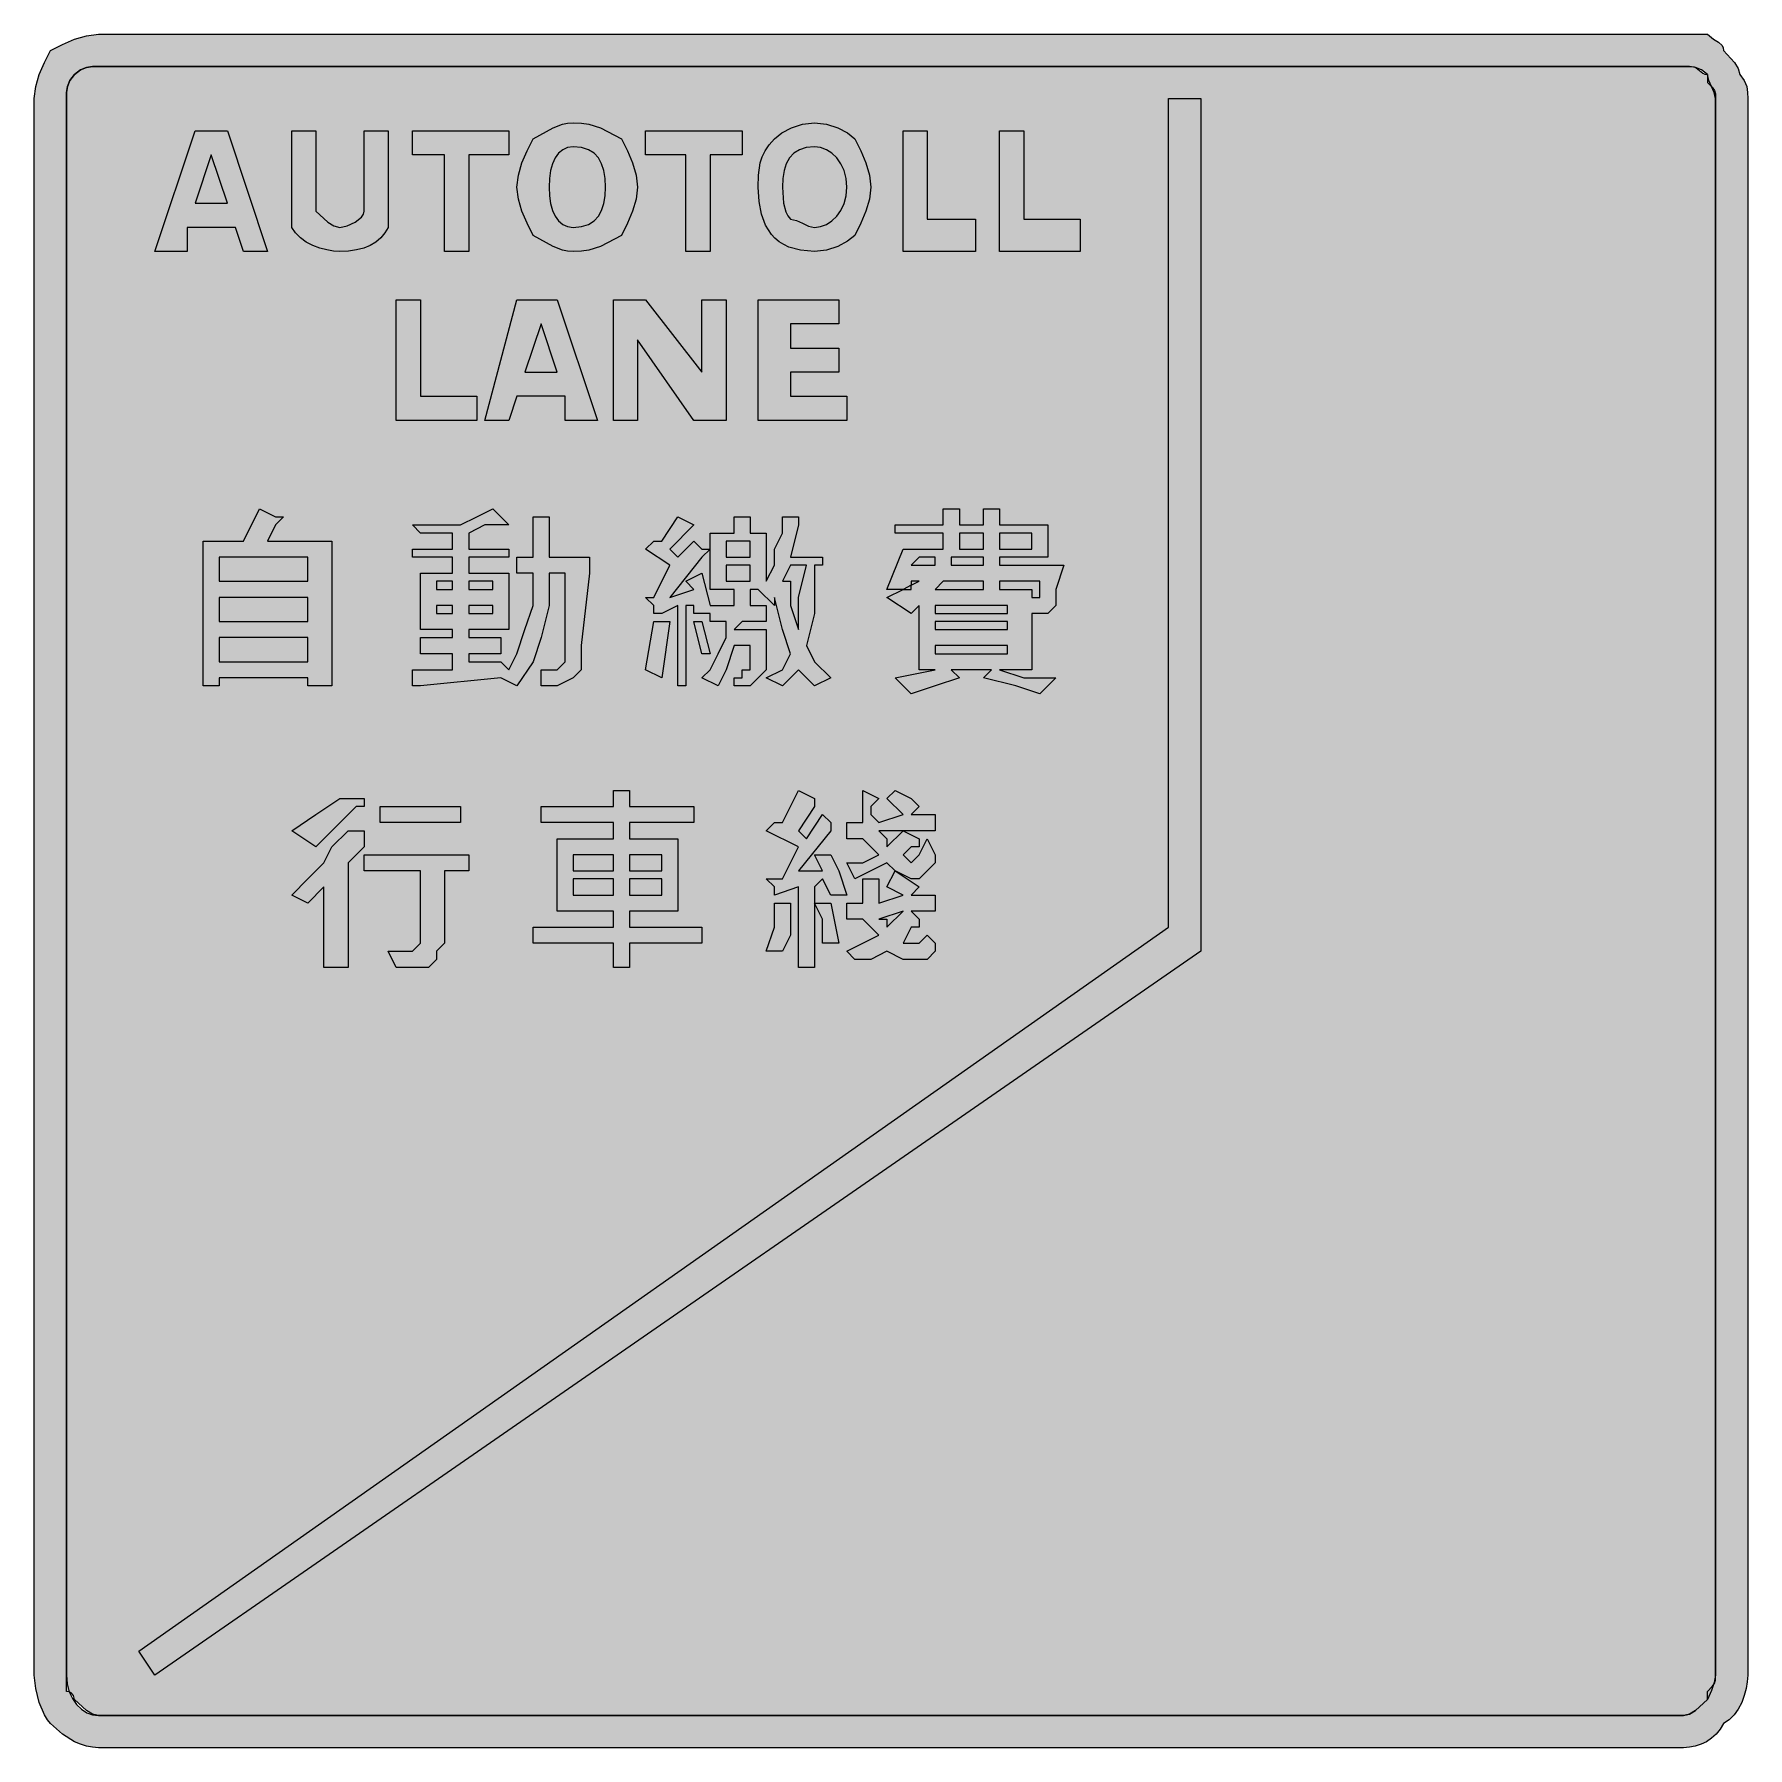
# Model space of a CAD drawing. Header units: metres. Extents: x 156 to 411, y 8 to 264.
import ezdxf

# ---------------------------------------------------------------- set-up
doc = ezdxf.new("R2010")
doc.units = ezdxf.units.M
doc.layers.add('FILL_BLACK_000000', color=7, linetype='Continuous', true_color=0x000000)
doc.layers.add('FILL_YELLOW_FFFF00', color=7, linetype='Continuous', true_color=0xffff00)

msp = doc.modelspace()

# ---------------------------------------------------------------- hatches: boundary and pattern name
at = {"layer": 'FILL_BLACK_000000', "true_color": 0x000000}
h = msp.add_hatch(color=7, dxfattribs=at)
h.dxf.hatch_style = 1
h.paths.add_polyline_path([(164.55, 7.98), (163.65, 8.14), (162.75, 8.43), (161.85, 8.82), (160.05, 9.94), (158.25, 11.52), (157.8, 12.08), (157.37, 12.81), (156.6, 14.67), (156.06, 16.75), (155.85, 18.72), (155.85, 253.92), (156.06, 255.72), (156.6, 257.52), (157.37, 259.32), (158.25, 261.12), (160.05, 262), (161.85, 262.77), (163.65, 263.31), (165.45, 263.52), (401.85, 263.52), (405.45, 263.52), (406.33, 262.81), (407.1, 262.32), (407.64, 261.83), (407.8, 261.52), (407.85, 261.12), (409.5, 259.32), (410.04, 258.42), (410.25, 257.52), (410.94, 256.62), (411.3, 255.72), (411.43, 254.82), (411.45, 253.92), (411.45, 18.72), (411.39, 17.77), (411.23, 16.75), (410.94, 15.7), (410.55, 14.67), (410.04, 13.69), (409.43, 12.81), (408.69, 12.08), (407.85, 11.52), (407.35, 10.68), (406.74, 9.94), (406.06, 9.33), (405.3, 8.82), (404.49, 8.43), (403.63, 8.14), (402.75, 7.98), (401.85, 7.92), (165.45, 7.92), (164.55, 7.98)])
h.paths.add_polyline_path([(402.75, 12.93), (403.65, 13.47), (405.45, 15.12), (405.45, 16.32), (406.14, 17.03), (406.5, 17.52), (406.63, 18.01), (406.65, 18.72), (406.65, 253.92), (406.46, 254.82), (406.05, 255.72), (405.64, 256.62), (405.45, 257.52), (404.55, 258.21), (403.65, 258.57), (402.75, 258.7), (401.85, 258.72), (165.45, 258.72), (164.55, 258.7), (163.65, 258.57), (162.75, 258.21), (161.85, 257.52), (161.16, 256.62), (160.8, 255.72), (160.67, 254.82), (160.65, 253.92), (160.65, 18.72), (160.76, 17.43), (161.06, 16.26), (161.54, 15.24), (162.15, 14.37), (162.88, 13.67), (163.69, 13.15), (164.55, 12.83), (165.45, 12.72), (401.85, 12.72), (402.75, 12.93)], flags=16)
h = msp.add_hatch(color=7, dxfattribs=at)
h.dxf.hatch_style = 1
h.paths.add_polyline_path([(171.45, 22.32), (325.05, 130.32), (325.05, 253.92), (329.85, 253.92), (329.85, 126.72), (173.85, 18.72), (171.45, 22.32)])
h = msp.add_hatch(color=7, dxfattribs=at)
h.dxf.hatch_style = 1
h.paths.add_polyline_path([(185.85, 234.72), (182.25, 234.72), (178.65, 234.72), (178.65, 231.12), (173.85, 231.12), (179.85, 249.12), (182.25, 249.12), (184.65, 249.12), (190.65, 231.12), (187.05, 231.12), (185.85, 234.72)])
h.paths.add_polyline_path([(179.85, 238.32), (182.25, 238.32), (184.65, 238.32), (182.25, 245.52), (179.85, 238.32)], flags=16)
h = msp.add_hatch(color=7, dxfattribs=at)
h.dxf.hatch_style = 1
h.paths.add_polyline_path([(208.65, 238.32), (208.65, 235.92), (208.65, 234.72), (208.14, 233.88), (207.53, 233.14), (206.79, 232.53), (205.95, 232.02), (204.99, 231.63), (203.93, 231.34), (202.74, 231.18), (201.45, 231.12), (200.5, 231.18), (199.48, 231.34), (198.43, 231.63), (197.4, 232.02), (196.42, 232.53), (195.54, 233.14), (194.81, 233.88), (194.25, 234.72), (194.25, 235.92), (194.25, 238.32), (194.25, 249.12), (197.85, 249.12), (197.85, 238.32), (197.85, 237.12), (199.65, 235.47), (200.55, 234.93), (201.45, 234.72), (202.52, 234.93), (203.7, 235.47), (204.66, 236.24), (204.94, 236.67), (205.05, 237.12), (205.05, 238.32), (205.05, 249.12), (208.65, 249.12), (208.65, 238.32)])
h = msp.add_hatch(color=7, dxfattribs=at)
h.dxf.hatch_style = 1
h.paths.add_polyline_path([(220.65, 231.12), (217.05, 231.12), (217.05, 245.52), (212.25, 245.52), (212.25, 249.12), (226.65, 249.12), (226.65, 245.52), (220.65, 245.52), (220.65, 231.12)])
h = msp.add_hatch(color=7, dxfattribs=at)
h.dxf.hatch_style = 1
h.paths.add_polyline_path([(238.56, 250.11), (240.3, 249.57), (243.45, 247.92), (244.33, 246.12), (245.1, 244.32), (245.64, 242.52), (245.85, 240.72), (245.64, 238.92), (245.1, 237.12), (244.33, 235.32), (243.45, 233.52), (240.3, 231.87), (238.56, 231.33), (237.49, 231.17), (236.25, 231.12), (235.4, 231.17), (234.64, 231.33), (233.25, 231.87), (230.25, 233.52), (229.37, 235.32), (228.6, 237.12), (228.06, 238.92), (227.85, 240.72), (228.06, 242.52), (228.6, 244.32), (229.37, 246.12), (230.25, 247.92), (233.25, 249.57), (234.64, 250.11), (235.4, 250.27), (236.25, 250.32), (237.49, 250.27), (238.56, 250.11)])
h.paths.add_polyline_path([(240.81, 243.18), (240.48, 244.2), (240, 245.07), (239.35, 245.77), (238.52, 246.29), (237.49, 246.61), (236.25, 246.72), (235.41, 246.61), (234.68, 246.29), (234.06, 245.77), (233.55, 245.07), (233.16, 244.2), (232.88, 243.18), (232.71, 242.01), (232.65, 240.72), (232.71, 239.43), (232.88, 238.26), (233.16, 237.24), (233.55, 236.37), (234.06, 235.67), (234.68, 235.15), (235.41, 234.83), (236.25, 234.72), (237.49, 234.83), (238.52, 235.15), (239.35, 235.67), (240, 236.37), (240.48, 237.24), (240.81, 238.26), (240.99, 239.43), (241.05, 240.72), (240.99, 242.01), (240.81, 243.18)], flags=16)
h = msp.add_hatch(color=7, dxfattribs=at)
h.dxf.hatch_style = 1
h.paths.add_polyline_path([(256.65, 231.12), (253.05, 231.12), (253.05, 245.52), (247.05, 245.52), (247.05, 249.12), (261.45, 249.12), (261.45, 245.52), (256.65, 245.52), (256.65, 231.12)])
h = msp.add_hatch(color=7, dxfattribs=at)
h.dxf.hatch_style = 1
h.paths.add_polyline_path([(275.7, 249.57), (277.14, 248.8), (278.25, 247.92), (279.13, 246.12), (279.9, 244.32), (280.44, 242.52), (280.65, 240.72), (280.44, 238.92), (279.9, 237.12), (279.13, 235.32), (278.25, 233.52), (277.14, 232.64), (275.7, 231.87), (274.03, 231.33), (272.25, 231.12), (270.17, 231.29), (268.41, 231.78), (267.64, 232.14), (266.96, 232.58), (266.34, 233.09), (265.8, 233.67), (264.93, 235.05), (264.32, 236.69), (263.96, 238.58), (263.85, 240.72), (263.89, 242.52), (264.15, 244.32), (264.44, 245.22), (264.86, 246.12), (265.46, 247.02), (266.25, 247.92), (267.36, 248.8), (268.8, 249.57), (270.47, 250.11), (272.25, 250.32), (274.03, 250.11), (275.7, 249.57)])
h.paths.add_polyline_path([(276.64, 243.18), (276.16, 244.2), (275.55, 245.07), (274.82, 245.77), (274.01, 246.29), (273.15, 246.61), (272.25, 246.72), (271.01, 246.61), (269.98, 246.29), (269.15, 245.77), (268.5, 245.07), (268.02, 244.2), (267.69, 243.18), (267.51, 242.01), (267.45, 240.72), (267.6, 238.32), (267.96, 237.01), (268.25, 236.42), (268.65, 235.92), (269.55, 235.73), (270.45, 235.32), (271.35, 234.91), (272.25, 234.72), (273.15, 234.83), (274.01, 235.15), (274.82, 235.67), (275.55, 236.37), (276.16, 237.24), (276.64, 238.26), (276.94, 239.43), (277.05, 240.72), (276.94, 242.01), (276.64, 243.18)], flags=16)
h = msp.add_hatch(color=7, dxfattribs=at)
h.dxf.hatch_style = 1
h.paths.add_polyline_path([(289.05, 235.92), (296.25, 235.92), (296.25, 231.12), (285.45, 231.12), (285.45, 249.12), (289.05, 249.12), (289.05, 235.92)])
h = msp.add_hatch(color=7, dxfattribs=at)
h.dxf.hatch_style = 1
h.paths.add_polyline_path([(303.45, 235.92), (311.85, 235.92), (311.85, 231.12), (299.85, 231.12), (299.85, 249.12), (303.45, 249.12), (303.45, 235.92)])
h = msp.add_hatch(color=7, dxfattribs=at)
h.dxf.hatch_style = 1
h.paths.add_polyline_path([(213.45, 209.52), (221.85, 209.52), (221.85, 205.92), (209.85, 205.92), (209.85, 223.92), (213.45, 223.92), (213.45, 209.52)])
h = msp.add_hatch(color=7, dxfattribs=at)
h.dxf.hatch_style = 1
h.paths.add_polyline_path([(235.05, 209.52), (231.45, 209.52), (227.85, 209.52), (226.65, 205.92), (223.05, 205.92), (227.85, 223.92), (231.45, 223.92), (233.85, 223.92), (239.85, 205.92), (235.05, 205.92), (235.05, 209.52)])
h.paths.add_polyline_path([(229.05, 213.12), (231.45, 213.12), (233.85, 213.12), (231.45, 220.32), (229.05, 213.12)], flags=16)
h = msp.add_hatch(color=7, dxfattribs=at)
h.dxf.hatch_style = 1
h.paths.add_polyline_path([(255.45, 223.92), (259.05, 223.92), (259.05, 205.92), (254.25, 205.92), (245.85, 217.92), (245.85, 205.92), (242.25, 205.92), (242.25, 223.92), (247.05, 223.92), (255.45, 213.12), (255.45, 223.92)])
h = msp.add_hatch(color=7, dxfattribs=at)
h.dxf.hatch_style = 1
h.paths.add_polyline_path([(268.65, 209.52), (277.05, 209.52), (277.05, 205.92), (263.85, 205.92), (263.85, 223.92), (275.85, 223.92), (275.85, 220.32), (268.65, 220.32), (268.65, 216.72), (275.85, 216.72), (275.85, 213.12), (268.65, 213.12), (268.65, 209.52)])
h = msp.add_hatch(color=7, dxfattribs=at)
h.dxf.hatch_style = 1
h.paths.add_polyline_path([(191.85, 191.52), (193.05, 191.52), (191.85, 190.32), (190.65, 187.92), (200.25, 187.92), (200.25, 166.32), (196.65, 166.32), (196.65, 167.52), (183.45, 167.52), (183.45, 166.32), (181.05, 166.32), (181.05, 187.92), (187.05, 187.92), (189.45, 192.72), (191.85, 191.52)])
h.paths.add_polyline_path([(183.45, 169.92), (196.65, 169.92), (196.65, 173.52), (183.45, 173.52), (183.45, 169.92)], flags=16)
h.paths.add_polyline_path([(183.45, 185.52), (183.45, 181.92), (196.65, 181.92), (196.65, 185.52), (183.45, 185.52)], flags=16)
h.paths.add_polyline_path([(196.65, 179.52), (183.45, 179.52), (183.45, 175.92), (196.65, 175.92), (196.65, 179.52)], flags=16)
h = msp.add_hatch(color=7, dxfattribs=at)
h.dxf.hatch_style = 1
h.paths.add_polyline_path([(237.45, 168.72), (236.25, 167.52), (233.85, 166.32), (231.45, 166.32), (231.45, 168.72), (232.65, 168.72), (233.85, 168.72), (235.05, 169.92), (235.05, 171.12), (235.05, 172.32), (235.05, 183.12), (232.65, 183.12), (232.65, 178.32), (231.45, 173.52), (230.25, 169.92), (227.85, 166.32), (225.45, 167.52), (213.45, 166.32), (212.25, 166.32), (212.25, 167.52), (212.25, 168.72), (218.25, 168.72), (218.25, 171.12), (213.45, 171.12), (213.45, 173.52), (218.25, 173.52), (218.25, 174.72), (213.45, 174.72), (213.45, 183.12), (218.25, 183.12), (218.25, 185.52), (212.25, 185.52), (212.25, 186.72), (218.25, 186.72), (218.25, 189.12), (213.45, 189.12), (212.25, 190.32), (215.85, 190.32), (219.45, 190.32), (221.85, 191.52), (224.25, 192.72), (226.65, 190.32), (225.45, 190.32), (223.05, 190.32), (220.65, 189.12), (220.65, 186.72), (226.65, 186.72), (226.65, 185.52), (220.65, 185.52), (220.65, 183.12), (226.65, 183.12), (226.65, 174.72), (220.65, 174.72), (220.65, 173.52), (225.45, 173.52), (225.45, 171.12), (220.65, 171.12), (220.65, 169.92), (225.45, 169.92), (226.65, 168.72), (227.85, 171.12), (229.05, 174.72), (230.25, 178.32), (230.25, 183.12), (227.85, 183.12), (227.85, 185.52), (230.25, 185.52), (230.25, 191.52), (232.65, 191.52), (232.65, 185.52), (238.65, 185.52), (238.65, 183.12), (237.45, 172.32), (237.45, 169.92), (237.45, 168.72)])
h.paths.add_polyline_path([(224.25, 177.12), (224.25, 178.32), (220.65, 178.32), (220.65, 177.12), (224.25, 177.12)], flags=16)
h.paths.add_polyline_path([(220.65, 180.72), (224.25, 180.72), (224.25, 181.92), (220.65, 181.92), (220.65, 180.72)], flags=16)
h.paths.add_polyline_path([(215.85, 178.32), (215.85, 177.12), (218.25, 177.12), (218.25, 178.32), (215.85, 178.32)], flags=16)
h.paths.add_polyline_path([(218.25, 181.92), (215.85, 181.92), (215.85, 180.72), (218.25, 180.72), (218.25, 181.92)], flags=16)
h = msp.add_hatch(color=7, dxfattribs=at)
h.dxf.hatch_style = 1
h.paths.add_polyline_path([(293.85, 191.52), (293.85, 190.32), (297.45, 190.32), (297.45, 192.72), (299.85, 192.72), (299.85, 191.52), (299.85, 190.32), (307.05, 190.32), (307.05, 185.52), (299.85, 185.52), (299.85, 184.32), (309.45, 184.32), (308.25, 180.72), (308.25, 178.32), (307.05, 177.12), (305.85, 177.12), (304.65, 177.12), (304.65, 168.72), (299.85, 168.72), (303.45, 167.52), (308.25, 167.52), (305.85, 165.12), (302.25, 166.32), (297.45, 167.52), (298.65, 168.72), (292.65, 168.72), (293.85, 167.52), (290.25, 166.32), (286.65, 165.12), (284.25, 167.52), (290.25, 168.72), (287.85, 168.72), (287.85, 178.32), (286.65, 177.12), (283.05, 179.52), (285.45, 180.72), (283.05, 180.72), (285.45, 186.72), (291.45, 186.72), (291.45, 189.12), (284.25, 189.12), (284.25, 190.32), (291.45, 190.32), (291.45, 192.72), (292.65, 192.72), (293.85, 192.72), (293.85, 191.52)])
h.paths.add_polyline_path([(286.65, 180.72), (286.65, 181.32), (285.45, 180.72), (286.65, 180.72)], flags=16)
h.paths.add_polyline_path([(287.85, 181.92), (286.65, 181.92), (286.65, 181.32), (287.85, 181.92)], flags=16)
h.paths.add_polyline_path([(287.85, 185.52), (286.65, 184.32), (290.25, 184.32), (290.25, 185.52), (287.85, 185.52)], flags=16)
h.paths.add_polyline_path([(297.45, 186.72), (297.45, 189.12), (293.85, 189.12), (293.85, 186.72), (297.45, 186.72)], flags=16)
h.paths.add_polyline_path([(297.45, 184.32), (297.45, 185.52), (292.65, 185.52), (292.65, 184.32), (297.45, 184.32)], flags=16)
h.paths.add_polyline_path([(299.85, 189.12), (299.85, 186.72), (304.65, 186.72), (304.65, 189.12), (299.85, 189.12)], flags=16)
h.paths.add_polyline_path([(301.05, 178.32), (290.25, 178.32), (290.25, 177.12), (301.05, 177.12), (301.05, 178.32)], flags=16)
h.paths.add_polyline_path([(297.45, 181.92), (291.45, 181.92), (290.25, 180.72), (297.45, 180.72), (297.45, 181.92)], flags=16)
h.paths.add_polyline_path([(305.85, 180.72), (305.85, 181.92), (299.85, 181.92), (299.85, 180.72), (304.65, 180.72), (304.65, 179.52), (305.85, 179.52), (305.85, 180.72)], flags=16)
h.paths.add_polyline_path([(290.25, 175.92), (290.25, 174.72), (301.05, 174.72), (301.05, 175.92), (290.25, 175.92)], flags=16)
h.paths.add_polyline_path([(301.05, 172.32), (290.25, 172.32), (290.25, 171.12), (301.05, 171.12), (301.05, 172.32)], flags=16)
h = msp.add_hatch(color=7, dxfattribs=at)
h.dxf.hatch_style = 1
h.paths.add_polyline_path([(262.65, 191.52), (262.65, 190.32), (262.65, 189.12), (265.05, 189.12), (265.05, 181.92), (266.25, 184.32), (266.25, 186.72), (267.45, 189.12), (267.45, 191.52), (268.65, 191.52), (269.85, 191.52), (269.85, 190.32), (268.65, 185.52), (273.45, 185.52), (273.45, 184.32), (272.25, 184.32), (272.25, 177.12), (271.05, 172.32), (272.25, 169.92), (274.65, 167.52), (272.25, 166.32), (269.85, 168.72), (267.45, 166.32), (265.05, 167.52), (267.45, 168.72), (268.65, 171.12), (267.45, 174.72), (266.25, 179.52), (266.25, 178.32), (263.85, 180.72), (262.65, 180.72), (262.65, 178.32), (265.05, 178.32), (265.05, 175.92), (261.45, 175.92), (260.25, 174.72), (265.05, 174.72), (265.05, 171.12), (265.05, 168.72), (263.85, 167.52), (262.65, 166.32), (261.45, 166.32), (260.25, 166.32), (260.25, 167.52), (261.45, 167.52), (261.45, 168.72), (262.65, 168.72), (262.65, 169.92), (262.65, 171.12), (262.65, 172.32), (260.25, 172.32), (259.05, 168.72), (257.85, 166.32), (255.45, 167.52), (256.65, 168.72), (257.85, 171.12), (259.05, 173.52), (259.05, 175.92), (256.65, 175.92), (256.65, 177.12), (254.25, 177.12), (254.25, 178.32), (253.05, 178.32), (253.05, 166.32), (251.85, 166.32), (251.85, 178.32), (249.45, 177.12), (248.25, 177.12), (248.25, 178.32), (247.05, 179.52), (248.25, 179.52), (250.65, 184.32), (247.05, 186.72), (248.25, 187.92), (249.45, 187.92), (251.85, 191.52), (254.25, 190.32), (250.65, 186.72), (251.85, 185.52), (254.25, 187.92), (255.45, 186.72), (256.65, 186.72), (256.65, 189.12), (260.25, 189.12), (260.25, 191.52), (261.45, 191.52), (262.65, 191.52)])
h.paths.add_polyline_path([(255.45, 185.52), (250.65, 179.52), (254.25, 180.72), (253.05, 181.92), (255.45, 183.12), (256.65, 178.32), (260.25, 178.32), (260.25, 180.72), (256.65, 180.72), (256.65, 186.72), (255.45, 185.52)], flags=16)
h.paths.add_polyline_path([(259.05, 185.52), (262.65, 185.52), (262.65, 187.92), (259.05, 187.92), (259.05, 185.52)], flags=16)
h.paths.add_polyline_path([(259.05, 184.32), (259.05, 181.92), (262.65, 181.92), (262.65, 184.32), (259.05, 184.32)], flags=16)
h.paths.add_polyline_path([(268.65, 181.92), (268.65, 178.32), (269.85, 174.72), (269.85, 179.52), (271.05, 184.32), (268.65, 184.32), (267.45, 181.92), (268.65, 181.92)], flags=16)
h = msp.add_hatch(color=7, dxfattribs=at)
h.dxf.hatch_style = 1
h.paths.add_polyline_path([(249.45, 167.52), (247.05, 168.72), (248.25, 175.92), (250.65, 175.92), (249.45, 167.52)])
h = msp.add_hatch(color=7, dxfattribs=at)
h.dxf.hatch_style = 1
h.paths.add_polyline_path([(256.65, 171.12), (255.45, 171.12), (254.25, 175.92), (255.45, 175.92), (256.65, 171.12)])
h = msp.add_hatch(color=7, dxfattribs=at)
h.dxf.hatch_style = 1
h.paths.add_polyline_path([(197.85, 147.12), (201.45, 149.52), (203.85, 149.52), (205.05, 149.52), (205.05, 148.32), (203.85, 148.32), (200.25, 144.72), (197.85, 142.32), (194.25, 144.72), (197.85, 147.12)])
h = msp.add_hatch(color=7, dxfattribs=at)
h.dxf.hatch_style = 1
h.paths.add_polyline_path([(219.45, 148.32), (219.45, 145.92), (207.45, 145.92), (207.45, 148.32), (219.45, 148.32)])
h = msp.add_hatch(color=7, dxfattribs=at)
h.dxf.hatch_style = 1
h.paths.add_polyline_path([(244.65, 148.32), (254.25, 148.32), (254.25, 145.92), (244.65, 145.92), (244.65, 143.52), (251.85, 143.52), (251.85, 132.72), (244.65, 132.72), (244.65, 130.32), (255.45, 130.32), (255.45, 127.92), (244.65, 127.92), (244.65, 124.32), (242.25, 124.32), (242.25, 127.92), (230.25, 127.92), (230.25, 130.32), (242.25, 130.32), (242.25, 132.72), (233.85, 132.72), (233.85, 143.52), (242.25, 143.52), (242.25, 145.92), (231.45, 145.92), (231.45, 148.32), (242.25, 148.32), (242.25, 150.72), (244.65, 150.72), (244.65, 149.52), (244.65, 148.32)])
h.paths.add_polyline_path([(242.25, 138.72), (242.25, 141.12), (236.25, 141.12), (236.25, 138.72), (242.25, 138.72)], flags=16)
h.paths.add_polyline_path([(236.25, 135.12), (242.25, 135.12), (242.25, 137.52), (236.25, 137.52), (236.25, 135.12)], flags=16)
h.paths.add_polyline_path([(244.65, 141.12), (244.65, 138.72), (249.45, 138.72), (249.45, 141.12), (244.65, 141.12)], flags=16)
h.paths.add_polyline_path([(249.45, 137.52), (244.65, 137.52), (244.65, 135.12), (249.45, 135.12), (249.45, 137.52)], flags=16)
h = msp.add_hatch(color=7, dxfattribs=at)
h.dxf.hatch_style = 1
h.paths.add_polyline_path([(272.25, 149.52), (272.25, 148.32), (269.85, 144.72), (271.05, 143.52), (273.45, 147.12), (274.65, 145.92), (274.65, 144.72), (269.85, 138.72), (273.45, 138.72), (272.25, 141.12), (274.65, 141.12), (275.85, 138.72), (277.05, 135.12), (274.65, 135.12), (273.45, 137.52), (272.25, 136.32), (272.25, 124.32), (269.85, 124.32), (269.85, 136.32), (266.25, 135.12), (266.25, 136.32), (265.05, 137.52), (267.45, 137.52), (269.85, 142.32), (265.05, 144.72), (266.25, 145.92), (267.45, 145.92), (269.85, 150.72), (272.25, 149.52)])
h = msp.add_hatch(color=7, dxfattribs=at)
h.dxf.hatch_style = 1
h.paths.add_polyline_path([(287.85, 142.32), (286.65, 142.32), (285.45, 141.12), (286.65, 139.92), (287.85, 141.12), (289.05, 143.52), (290.25, 141.12), (290.25, 139.92), (289.05, 138.72), (287.85, 137.52), (286.65, 137.52), (284.25, 138.72), (283.05, 139.92), (280.65, 138.72), (278.25, 137.52), (277.05, 139.92), (279.45, 139.92), (281.85, 141.12), (280.65, 142.32), (279.45, 143.52), (277.05, 143.52), (277.05, 145.92), (279.45, 145.92), (279.45, 148.32), (279.45, 150.72), (281.85, 149.52), (280.65, 148.32), (280.65, 147.12), (281.85, 145.92), (285.45, 147.12), (283.05, 149.52), (284.25, 150.72), (286.65, 149.52), (287.85, 148.32), (286.65, 147.12), (290.25, 147.12), (290.25, 144.72), (285.45, 144.72), (287.85, 143.52), (287.85, 142.32)])
h.paths.add_polyline_path([(281.85, 144.72), (283.05, 143.52), (283.05, 142.32), (285.45, 144.72), (281.85, 144.72)], flags=16)
h = msp.add_hatch(color=7, dxfattribs=at)
h.dxf.hatch_style = 1
h.paths.add_polyline_path([(196.65, 137.52), (199.05, 139.92), (200.25, 142.32), (202.65, 144.72), (205.05, 144.72), (205.05, 143.52), (205.05, 142.32), (203.85, 141.12), (202.65, 139.92), (202.65, 124.32), (199.05, 124.32), (199.05, 136.32), (196.65, 133.92), (194.25, 135.12), (196.65, 137.52)])
h = msp.add_hatch(color=7, dxfattribs=at)
h.dxf.hatch_style = 1
h.paths.add_polyline_path([(205.05, 138.72), (205.05, 141.12), (220.65, 141.12), (220.65, 138.72), (217.05, 138.72), (217.05, 129.12), (217.05, 127.92), (215.85, 126.72), (215.85, 125.52), (214.65, 124.32), (213.45, 124.32), (212.25, 124.32), (209.85, 124.32), (208.65, 126.72), (212.25, 126.72), (213.45, 127.92), (213.45, 129.12), (213.45, 138.72), (205.05, 138.72)])
h = msp.add_hatch(color=7, dxfattribs=at)
h.dxf.hatch_style = 1
h.paths.add_polyline_path([(286.65, 135.12), (290.25, 135.12), (290.25, 132.72), (286.65, 132.72), (287.85, 131.52), (287.85, 130.32), (286.65, 130.32), (285.45, 127.92), (286.65, 127.92), (287.85, 127.92), (289.05, 129.12), (290.25, 127.92), (290.25, 126.72), (289.05, 125.52), (287.85, 125.52), (285.45, 125.52), (283.05, 126.72), (280.65, 125.52), (278.25, 125.52), (277.05, 126.72), (279.45, 127.92), (281.85, 129.12), (280.65, 130.32), (279.45, 131.52), (277.05, 131.52), (277.05, 133.92), (279.45, 133.92), (279.45, 136.32), (279.45, 137.52), (281.85, 137.52), (281.85, 136.32), (281.85, 135.12), (281.85, 133.92), (285.45, 135.12), (283.05, 136.32), (284.25, 138.72), (287.85, 136.32), (286.65, 135.12)])
h.paths.add_polyline_path([(283.05, 130.32), (285.45, 132.72), (281.85, 131.52), (283.05, 131.52), (283.05, 130.32)], flags=16)
h = msp.add_hatch(color=7, dxfattribs=at)
h.dxf.hatch_style = 1
h.paths.add_polyline_path([(268.65, 129.12), (267.45, 126.72), (265.05, 126.72), (266.25, 130.32), (266.25, 133.92), (268.65, 133.92), (268.65, 129.12)])
h = msp.add_hatch(color=7, dxfattribs=at)
h.dxf.hatch_style = 1
h.paths.add_polyline_path([(275.85, 127.92), (273.45, 127.92), (273.45, 131.52), (272.25, 133.92), (274.65, 133.92), (275.85, 127.92)])
at = {"layer": 'FILL_YELLOW_FFFF00', "true_color": 0xffff00}
h = msp.add_hatch(color=7, dxfattribs=at)
h.dxf.hatch_style = 1
h.paths.add_polyline_path([(401.85, 258.72), (403.05, 258.72), (403.45, 258.67), (403.76, 258.53), (404.25, 258.12), (404.74, 257.71), (405.05, 257.57), (405.45, 257.52), (405.45, 256.32), (406.14, 255.61), (406.5, 255.12), (406.63, 254.63), (406.65, 253.92), (406.65, 18.72), (406.46, 17.65), (406.05, 16.47), (405.45, 15.12), (403.65, 13.47), (402.75, 12.93), (401.85, 12.72), (165.45, 12.72), (164.55, 12.93), (163.65, 13.47), (161.85, 15.12), (161.7, 15.72), (161.34, 16.13), (161.05, 16.27), (160.65, 16.32), (160.65, 18.72), (160.65, 253.92), (160.67, 254.82), (160.8, 255.72), (161.16, 256.62), (161.85, 257.52), (162.75, 258.21), (163.65, 258.57), (164.55, 258.7), (165.45, 258.72), (401.85, 258.72)])

# ---------------------------------------------------------------- linework, layer by layer
at = {"layer": 'FILL_BLACK_000000', "lineweight": 0, "true_color": 0x000000}
for points in [[(164.55, 7.98), (163.65, 8.14), (162.75, 8.43), (161.85, 8.82), (160.05, 9.94), (158.25, 11.52), (157.8, 12.08), (157.37, 12.81), (156.6, 14.67), (156.06, 16.75), (155.85, 18.72), (155.85, 253.92), (156.06, 255.72), (156.6, 257.52), (157.37, 259.32), (158.25, 261.12), (160.05, 262), (161.85, 262.77), (163.65, 263.31), (165.45, 263.52), (401.85, 263.52), (405.45, 263.52), (406.33, 262.81), (407.1, 262.32), (407.64, 261.83), (407.8, 261.52), (407.85, 261.12), (409.5, 259.32), (410.04, 258.42), (410.25, 257.52), (410.94, 256.62), (411.3, 255.72), (411.43, 254.82), (411.45, 253.92), (411.45, 18.72), (411.39, 17.77), (411.23, 16.75), (410.94, 15.7), (410.55, 14.67), (410.04, 13.69), (409.43, 12.81), (408.69, 12.08), (407.85, 11.52), (407.35, 10.68), (406.74, 9.94), (406.06, 9.33), (405.3, 8.82), (404.49, 8.43), (403.63, 8.14), (402.75, 7.98), (401.85, 7.92), (165.45, 7.92)], [(402.75, 12.93), (403.65, 13.47), (405.45, 15.12), (405.45, 16.32), (406.14, 17.03), (406.5, 17.52), (406.63, 18.01), (406.65, 18.72), (406.65, 253.92), (406.46, 254.82), (406.05, 255.72), (405.64, 256.62), (405.45, 257.52), (404.55, 258.21), (403.65, 258.57), (402.75, 258.7), (401.85, 258.72), (165.45, 258.72), (164.55, 258.7), (163.65, 258.57), (162.75, 258.21), (161.85, 257.52), (161.16, 256.62), (160.8, 255.72), (160.67, 254.82), (160.65, 253.92), (160.65, 18.72), (160.76, 17.43), (161.06, 16.26), (161.54, 15.24), (162.15, 14.37), (162.88, 13.67), (163.69, 13.15), (164.55, 12.83), (165.45, 12.72), (401.85, 12.72)], [(171.45, 22.32), (325.05, 130.32), (325.05, 253.92), (329.85, 253.92), (329.85, 126.72), (173.85, 18.72)], [(185.85, 234.72), (182.25, 234.72), (178.65, 234.72), (178.65, 231.12), (173.85, 231.12), (179.85, 249.12), (182.25, 249.12), (184.65, 249.12), (190.65, 231.12), (187.05, 231.12)], [(208.65, 238.32), (208.65, 235.92), (208.65, 234.72), (208.14, 233.88), (207.53, 233.14), (206.79, 232.53), (205.95, 232.02), (204.99, 231.63), (203.93, 231.34), (202.74, 231.18), (201.45, 231.12), (200.5, 231.18), (199.48, 231.34), (198.43, 231.63), (197.4, 232.02), (196.42, 232.53), (195.54, 233.14), (194.81, 233.88), (194.25, 234.72), (194.25, 235.92), (194.25, 238.32), (194.25, 249.12), (197.85, 249.12), (197.85, 238.32), (197.85, 237.12), (199.65, 235.47), (200.55, 234.93), (201.45, 234.72), (202.52, 234.93), (203.7, 235.47), (204.66, 236.24), (204.94, 236.67), (205.05, 237.12), (205.05, 238.32), (205.05, 249.12), (208.65, 249.12)], [(220.65, 231.12), (217.05, 231.12), (217.05, 245.52), (212.25, 245.52), (212.25, 249.12), (226.65, 249.12), (226.65, 245.52), (220.65, 245.52)], [(238.56, 250.11), (240.3, 249.57), (243.45, 247.92), (244.33, 246.12), (245.1, 244.32), (245.64, 242.52), (245.85, 240.72), (245.64, 238.92), (245.1, 237.12), (244.33, 235.32), (243.45, 233.52), (240.3, 231.87), (238.56, 231.33), (237.49, 231.17), (236.25, 231.12), (235.4, 231.17), (234.64, 231.33), (233.25, 231.87), (230.25, 233.52), (229.37, 235.32), (228.6, 237.12), (228.06, 238.92), (227.85, 240.72), (228.06, 242.52), (228.6, 244.32), (229.37, 246.12), (230.25, 247.92), (233.25, 249.57), (234.64, 250.11), (235.4, 250.27), (236.25, 250.32), (237.49, 250.27)], [(256.65, 231.12), (253.05, 231.12), (253.05, 245.52), (247.05, 245.52), (247.05, 249.12), (261.45, 249.12), (261.45, 245.52), (256.65, 245.52)], [(275.7, 249.57), (277.14, 248.8), (278.25, 247.92), (279.13, 246.12), (279.9, 244.32), (280.44, 242.52), (280.65, 240.72), (280.44, 238.92), (279.9, 237.12), (279.13, 235.32), (278.25, 233.52), (277.14, 232.64), (275.7, 231.87), (274.03, 231.33), (272.25, 231.12), (270.17, 231.29), (268.41, 231.78), (267.64, 232.14), (266.96, 232.58), (266.34, 233.09), (265.8, 233.67), (264.93, 235.05), (264.32, 236.69), (263.96, 238.58), (263.85, 240.72), (263.89, 242.52), (264.15, 244.32), (264.44, 245.22), (264.86, 246.12), (265.46, 247.02), (266.25, 247.92), (267.36, 248.8), (268.8, 249.57), (270.47, 250.11), (272.25, 250.32), (274.03, 250.11)], [(289.05, 235.92), (296.25, 235.92), (296.25, 231.12), (285.45, 231.12), (285.45, 249.12), (289.05, 249.12)], [(303.45, 235.92), (311.85, 235.92), (311.85, 231.12), (299.85, 231.12), (299.85, 249.12), (303.45, 249.12)], [(179.85, 238.32), (182.25, 238.32), (184.65, 238.32), (182.25, 245.52)], [(240.81, 243.18), (240.48, 244.2), (240, 245.07), (239.35, 245.77), (238.52, 246.29), (237.49, 246.61), (236.25, 246.72), (235.41, 246.61), (234.68, 246.29), (234.06, 245.77), (233.55, 245.07), (233.16, 244.2), (232.88, 243.18), (232.71, 242.01), (232.65, 240.72), (232.71, 239.43), (232.88, 238.26), (233.16, 237.24), (233.55, 236.37), (234.06, 235.67), (234.68, 235.15), (235.41, 234.83), (236.25, 234.72), (237.49, 234.83), (238.52, 235.15), (239.35, 235.67), (240, 236.37), (240.48, 237.24), (240.81, 238.26), (240.99, 239.43), (241.05, 240.72), (240.99, 242.01)], [(276.64, 243.18), (276.16, 244.2), (275.55, 245.07), (274.82, 245.77), (274.01, 246.29), (273.15, 246.61), (272.25, 246.72), (271.01, 246.61), (269.98, 246.29), (269.15, 245.77), (268.5, 245.07), (268.02, 244.2), (267.69, 243.18), (267.51, 242.01), (267.45, 240.72), (267.6, 238.32), (267.96, 237.01), (268.25, 236.42), (268.65, 235.92), (269.55, 235.73), (270.45, 235.32), (271.35, 234.91), (272.25, 234.72), (273.15, 234.83), (274.01, 235.15), (274.82, 235.67), (275.55, 236.37), (276.16, 237.24), (276.64, 238.26), (276.94, 239.43), (277.05, 240.72), (276.94, 242.01)], [(213.45, 209.52), (221.85, 209.52), (221.85, 205.92), (209.85, 205.92), (209.85, 223.92), (213.45, 223.92)], [(235.05, 209.52), (231.45, 209.52), (227.85, 209.52), (226.65, 205.92), (223.05, 205.92), (227.85, 223.92), (231.45, 223.92), (233.85, 223.92), (239.85, 205.92), (235.05, 205.92)], [(255.45, 223.92), (259.05, 223.92), (259.05, 205.92), (254.25, 205.92), (245.85, 217.92), (245.85, 205.92), (242.25, 205.92), (242.25, 223.92), (247.05, 223.92), (255.45, 213.12)], [(268.65, 209.52), (277.05, 209.52), (277.05, 205.92), (263.85, 205.92), (263.85, 223.92), (275.85, 223.92), (275.85, 220.32), (268.65, 220.32), (268.65, 216.72), (275.85, 216.72), (275.85, 213.12), (268.65, 213.12)], [(229.05, 213.12), (231.45, 213.12), (233.85, 213.12), (231.45, 220.32)], [(191.85, 191.52), (193.05, 191.52), (191.85, 190.32), (190.65, 187.92), (200.25, 187.92), (200.25, 166.32), (196.65, 166.32), (196.65, 167.52), (183.45, 167.52), (183.45, 166.32), (181.05, 166.32), (181.05, 187.92), (187.05, 187.92), (189.45, 192.72)], [(237.45, 168.72), (236.25, 167.52), (233.85, 166.32), (231.45, 166.32), (231.45, 168.72), (232.65, 168.72), (233.85, 168.72), (235.05, 169.92), (235.05, 171.12), (235.05, 172.32), (235.05, 183.12), (232.65, 183.12), (232.65, 178.32), (231.45, 173.52), (230.25, 169.92), (227.85, 166.32), (225.45, 167.52), (213.45, 166.32), (212.25, 166.32), (212.25, 167.52), (212.25, 168.72), (218.25, 168.72), (218.25, 171.12), (213.45, 171.12), (213.45, 173.52), (218.25, 173.52), (218.25, 174.72), (213.45, 174.72), (213.45, 183.12), (218.25, 183.12), (218.25, 185.52), (212.25, 185.52), (212.25, 186.72), (218.25, 186.72), (218.25, 189.12), (213.45, 189.12), (212.25, 190.32), (215.85, 190.32), (219.45, 190.32), (221.85, 191.52), (224.25, 192.72), (226.65, 190.32), (225.45, 190.32), (223.05, 190.32), (220.65, 189.12), (220.65, 186.72), (226.65, 186.72), (226.65, 185.52), (220.65, 185.52), (220.65, 183.12), (226.65, 183.12), (226.65, 174.72), (220.65, 174.72), (220.65, 173.52), (225.45, 173.52), (225.45, 171.12), (220.65, 171.12), (220.65, 169.92), (225.45, 169.92), (226.65, 168.72), (227.85, 171.12), (229.05, 174.72), (230.25, 178.32), (230.25, 183.12), (227.85, 183.12), (227.85, 185.52), (230.25, 185.52), (230.25, 191.52), (232.65, 191.52), (232.65, 185.52), (238.65, 185.52), (238.65, 183.12), (237.45, 172.32), (237.45, 169.92)], [(293.85, 191.52), (293.85, 190.32), (297.45, 190.32), (297.45, 192.72), (299.85, 192.72), (299.85, 191.52), (299.85, 190.32), (307.05, 190.32), (307.05, 185.52), (299.85, 185.52), (299.85, 184.32), (309.45, 184.32), (308.25, 180.72), (308.25, 178.32), (307.05, 177.12), (305.85, 177.12), (304.65, 177.12), (304.65, 168.72), (299.85, 168.72), (303.45, 167.52), (308.25, 167.52), (305.85, 165.12), (302.25, 166.32), (297.45, 167.52), (298.65, 168.72), (292.65, 168.72), (293.85, 167.52), (290.25, 166.32), (286.65, 165.12), (284.25, 167.52), (290.25, 168.72), (287.85, 168.72), (287.85, 178.32), (286.65, 177.12), (283.05, 179.52), (285.45, 180.72), (283.05, 180.72), (285.45, 186.72), (291.45, 186.72), (291.45, 189.12), (284.25, 189.12), (284.25, 190.32), (291.45, 190.32), (291.45, 192.72), (292.65, 192.72), (293.85, 192.72)], [(262.65, 191.52), (262.65, 190.32), (262.65, 189.12), (265.05, 189.12), (265.05, 181.92), (266.25, 184.32), (266.25, 186.72), (267.45, 189.12), (267.45, 191.52), (268.65, 191.52), (269.85, 191.52), (269.85, 190.32), (268.65, 185.52), (273.45, 185.52), (273.45, 184.32), (272.25, 184.32), (272.25, 177.12), (271.05, 172.32), (272.25, 169.92), (274.65, 167.52), (272.25, 166.32), (269.85, 168.72), (267.45, 166.32), (265.05, 167.52), (267.45, 168.72), (268.65, 171.12), (267.45, 174.72), (266.25, 179.52), (266.25, 178.32), (263.85, 180.72), (262.65, 180.72), (262.65, 178.32), (265.05, 178.32), (265.05, 175.92), (261.45, 175.92), (260.25, 174.72), (265.05, 174.72), (265.05, 171.12), (265.05, 168.72), (263.85, 167.52), (262.65, 166.32), (261.45, 166.32), (260.25, 166.32), (260.25, 167.52), (261.45, 167.52), (261.45, 168.72), (262.65, 168.72), (262.65, 169.92), (262.65, 171.12), (262.65, 172.32), (260.25, 172.32), (259.05, 168.72), (257.85, 166.32), (255.45, 167.52), (256.65, 168.72), (257.85, 171.12), (259.05, 173.52), (259.05, 175.92), (256.65, 175.92), (256.65, 177.12), (254.25, 177.12), (254.25, 178.32), (253.05, 178.32), (253.05, 166.32), (251.85, 166.32), (251.85, 178.32), (249.45, 177.12), (248.25, 177.12), (248.25, 178.32), (247.05, 179.52), (248.25, 179.52), (250.65, 184.32), (247.05, 186.72), (248.25, 187.92), (249.45, 187.92), (251.85, 191.52), (254.25, 190.32), (250.65, 186.72), (251.85, 185.52), (254.25, 187.92), (255.45, 186.72), (256.65, 186.72), (256.65, 189.12), (260.25, 189.12), (260.25, 191.52), (261.45, 191.52)], [(255.45, 185.52), (250.65, 179.52), (254.25, 180.72), (253.05, 181.92), (255.45, 183.12), (256.65, 178.32), (260.25, 178.32), (260.25, 180.72), (256.65, 180.72), (256.65, 186.72)], [(259.05, 185.52), (262.65, 185.52), (262.65, 187.92), (259.05, 187.92)], [(297.45, 186.72), (297.45, 189.12), (293.85, 189.12), (293.85, 186.72)], [(299.85, 189.12), (299.85, 186.72), (304.65, 186.72), (304.65, 189.12)], [(183.45, 185.52), (183.45, 181.92), (196.65, 181.92), (196.65, 185.52)], [(259.05, 184.32), (259.05, 181.92), (262.65, 181.92), (262.65, 184.32)], [(268.65, 181.92), (268.65, 178.32), (269.85, 174.72), (269.85, 179.52), (271.05, 184.32), (268.65, 184.32), (267.45, 181.92)], [(287.85, 185.52), (286.65, 184.32), (290.25, 184.32), (290.25, 185.52)], [(297.45, 184.32), (297.45, 185.52), (292.65, 185.52), (292.65, 184.32)], [(218.25, 181.92), (215.85, 181.92), (215.85, 180.72), (218.25, 180.72)], [(220.65, 180.72), (224.25, 180.72), (224.25, 181.92), (220.65, 181.92)], [(287.85, 181.92), (286.65, 181.92), (286.65, 181.32)], [(297.45, 181.92), (291.45, 181.92), (290.25, 180.72), (297.45, 180.72)], [(305.85, 180.72), (305.85, 181.92), (299.85, 181.92), (299.85, 180.72), (304.65, 180.72), (304.65, 179.52), (305.85, 179.52)], [(196.65, 179.52), (183.45, 179.52), (183.45, 175.92), (196.65, 175.92)], [(286.65, 180.72), (286.65, 181.32), (285.45, 180.72)], [(215.85, 178.32), (215.85, 177.12), (218.25, 177.12), (218.25, 178.32)], [(224.25, 177.12), (224.25, 178.32), (220.65, 178.32), (220.65, 177.12)], [(301.05, 178.32), (290.25, 178.32), (290.25, 177.12), (301.05, 177.12)], [(249.45, 167.52), (247.05, 168.72), (248.25, 175.92), (250.65, 175.92)], [(256.65, 171.12), (255.45, 171.12), (254.25, 175.92), (255.45, 175.92)], [(290.25, 175.92), (290.25, 174.72), (301.05, 174.72), (301.05, 175.92)], [(183.45, 169.92), (196.65, 169.92), (196.65, 173.52), (183.45, 173.52)], [(301.05, 172.32), (290.25, 172.32), (290.25, 171.12), (301.05, 171.12)], [(197.85, 147.12), (201.45, 149.52), (203.85, 149.52), (205.05, 149.52), (205.05, 148.32), (203.85, 148.32), (200.25, 144.72), (197.85, 142.32), (194.25, 144.72)], [(219.45, 148.32), (219.45, 145.92), (207.45, 145.92), (207.45, 148.32)], [(244.65, 148.32), (254.25, 148.32), (254.25, 145.92), (244.65, 145.92), (244.65, 143.52), (251.85, 143.52), (251.85, 132.72), (244.65, 132.72), (244.65, 130.32), (255.45, 130.32), (255.45, 127.92), (244.65, 127.92), (244.65, 124.32), (242.25, 124.32), (242.25, 127.92), (230.25, 127.92), (230.25, 130.32), (242.25, 130.32), (242.25, 132.72), (233.85, 132.72), (233.85, 143.52), (242.25, 143.52), (242.25, 145.92), (231.45, 145.92), (231.45, 148.32), (242.25, 148.32), (242.25, 150.72), (244.65, 150.72), (244.65, 149.52)], [(272.25, 149.52), (272.25, 148.32), (269.85, 144.72), (271.05, 143.52), (273.45, 147.12), (274.65, 145.92), (274.65, 144.72), (269.85, 138.72), (273.45, 138.72), (272.25, 141.12), (274.65, 141.12), (275.85, 138.72), (277.05, 135.12), (274.65, 135.12), (273.45, 137.52), (272.25, 136.32), (272.25, 124.32), (269.85, 124.32), (269.85, 136.32), (266.25, 135.12), (266.25, 136.32), (265.05, 137.52), (267.45, 137.52), (269.85, 142.32), (265.05, 144.72), (266.25, 145.92), (267.45, 145.92), (269.85, 150.72)], [(287.85, 142.32), (286.65, 142.32), (285.45, 141.12), (286.65, 139.92), (287.85, 141.12), (289.05, 143.52), (290.25, 141.12), (290.25, 139.92), (289.05, 138.72), (287.85, 137.52), (286.65, 137.52), (284.25, 138.72), (283.05, 139.92), (280.65, 138.72), (278.25, 137.52), (277.05, 139.92), (279.45, 139.92), (281.85, 141.12), (280.65, 142.32), (279.45, 143.52), (277.05, 143.52), (277.05, 145.92), (279.45, 145.92), (279.45, 148.32), (279.45, 150.72), (281.85, 149.52), (280.65, 148.32), (280.65, 147.12), (281.85, 145.92), (285.45, 147.12), (283.05, 149.52), (284.25, 150.72), (286.65, 149.52), (287.85, 148.32), (286.65, 147.12), (290.25, 147.12), (290.25, 144.72), (285.45, 144.72), (287.85, 143.52)], [(196.65, 137.52), (199.05, 139.92), (200.25, 142.32), (202.65, 144.72), (205.05, 144.72), (205.05, 143.52), (205.05, 142.32), (203.85, 141.12), (202.65, 139.92), (202.65, 124.32), (199.05, 124.32), (199.05, 136.32), (196.65, 133.92), (194.25, 135.12)], [(281.85, 144.72), (283.05, 143.52), (283.05, 142.32), (285.45, 144.72)], [(205.05, 138.72), (205.05, 141.12), (220.65, 141.12), (220.65, 138.72), (217.05, 138.72), (217.05, 129.12), (217.05, 127.92), (215.85, 126.72), (215.85, 125.52), (214.65, 124.32), (213.45, 124.32), (212.25, 124.32), (209.85, 124.32), (208.65, 126.72), (212.25, 126.72), (213.45, 127.92), (213.45, 129.12), (213.45, 138.72)], [(242.25, 138.72), (242.25, 141.12), (236.25, 141.12), (236.25, 138.72)], [(244.65, 141.12), (244.65, 138.72), (249.45, 138.72), (249.45, 141.12)], [(286.65, 135.12), (290.25, 135.12), (290.25, 132.72), (286.65, 132.72), (287.85, 131.52), (287.85, 130.32), (286.65, 130.32), (285.45, 127.92), (286.65, 127.92), (287.85, 127.92), (289.05, 129.12), (290.25, 127.92), (290.25, 126.72), (289.05, 125.52), (287.85, 125.52), (285.45, 125.52), (283.05, 126.72), (280.65, 125.52), (278.25, 125.52), (277.05, 126.72), (279.45, 127.92), (281.85, 129.12), (280.65, 130.32), (279.45, 131.52), (277.05, 131.52), (277.05, 133.92), (279.45, 133.92), (279.45, 136.32), (279.45, 137.52), (281.85, 137.52), (281.85, 136.32), (281.85, 135.12), (281.85, 133.92), (285.45, 135.12), (283.05, 136.32), (284.25, 138.72), (287.85, 136.32)], [(236.25, 135.12), (242.25, 135.12), (242.25, 137.52), (236.25, 137.52)], [(249.45, 137.52), (244.65, 137.52), (244.65, 135.12), (249.45, 135.12)], [(268.65, 129.12), (267.45, 126.72), (265.05, 126.72), (266.25, 130.32), (266.25, 133.92), (268.65, 133.92)], [(275.85, 127.92), (273.45, 127.92), (273.45, 131.52), (272.25, 133.92), (274.65, 133.92)], [(283.05, 130.32), (285.45, 132.72), (281.85, 131.52), (283.05, 131.52)]]:
    msp.add_lwpolyline(points, close=True, dxfattribs=at)
at = {"layer": 'FILL_YELLOW_FFFF00', "lineweight": 0, "true_color": 0xffff00}
msp.add_lwpolyline([(401.85, 258.72), (403.05, 258.72), (403.45, 258.67), (403.76, 258.53), (404.25, 258.12), (404.74, 257.71), (405.05, 257.57), (405.45, 257.52), (405.45, 256.32), (406.14, 255.61), (406.5, 255.12), (406.63, 254.63), (406.65, 253.92), (406.65, 18.72), (406.46, 17.65), (406.05, 16.47), (405.45, 15.12), (403.65, 13.47), (402.75, 12.93), (401.85, 12.72), (165.45, 12.72), (164.55, 12.93), (163.65, 13.47), (161.85, 15.12), (161.7, 15.72), (161.34, 16.13), (161.05, 16.27), (160.65, 16.32), (160.65, 18.72), (160.65, 253.92), (160.67, 254.82), (160.8, 255.72), (161.16, 256.62), (161.85, 257.52), (162.75, 258.21), (163.65, 258.57), (164.55, 258.7), (165.45, 258.72)], close=True, dxfattribs=at)

doc.saveas('drawing.dxf')
